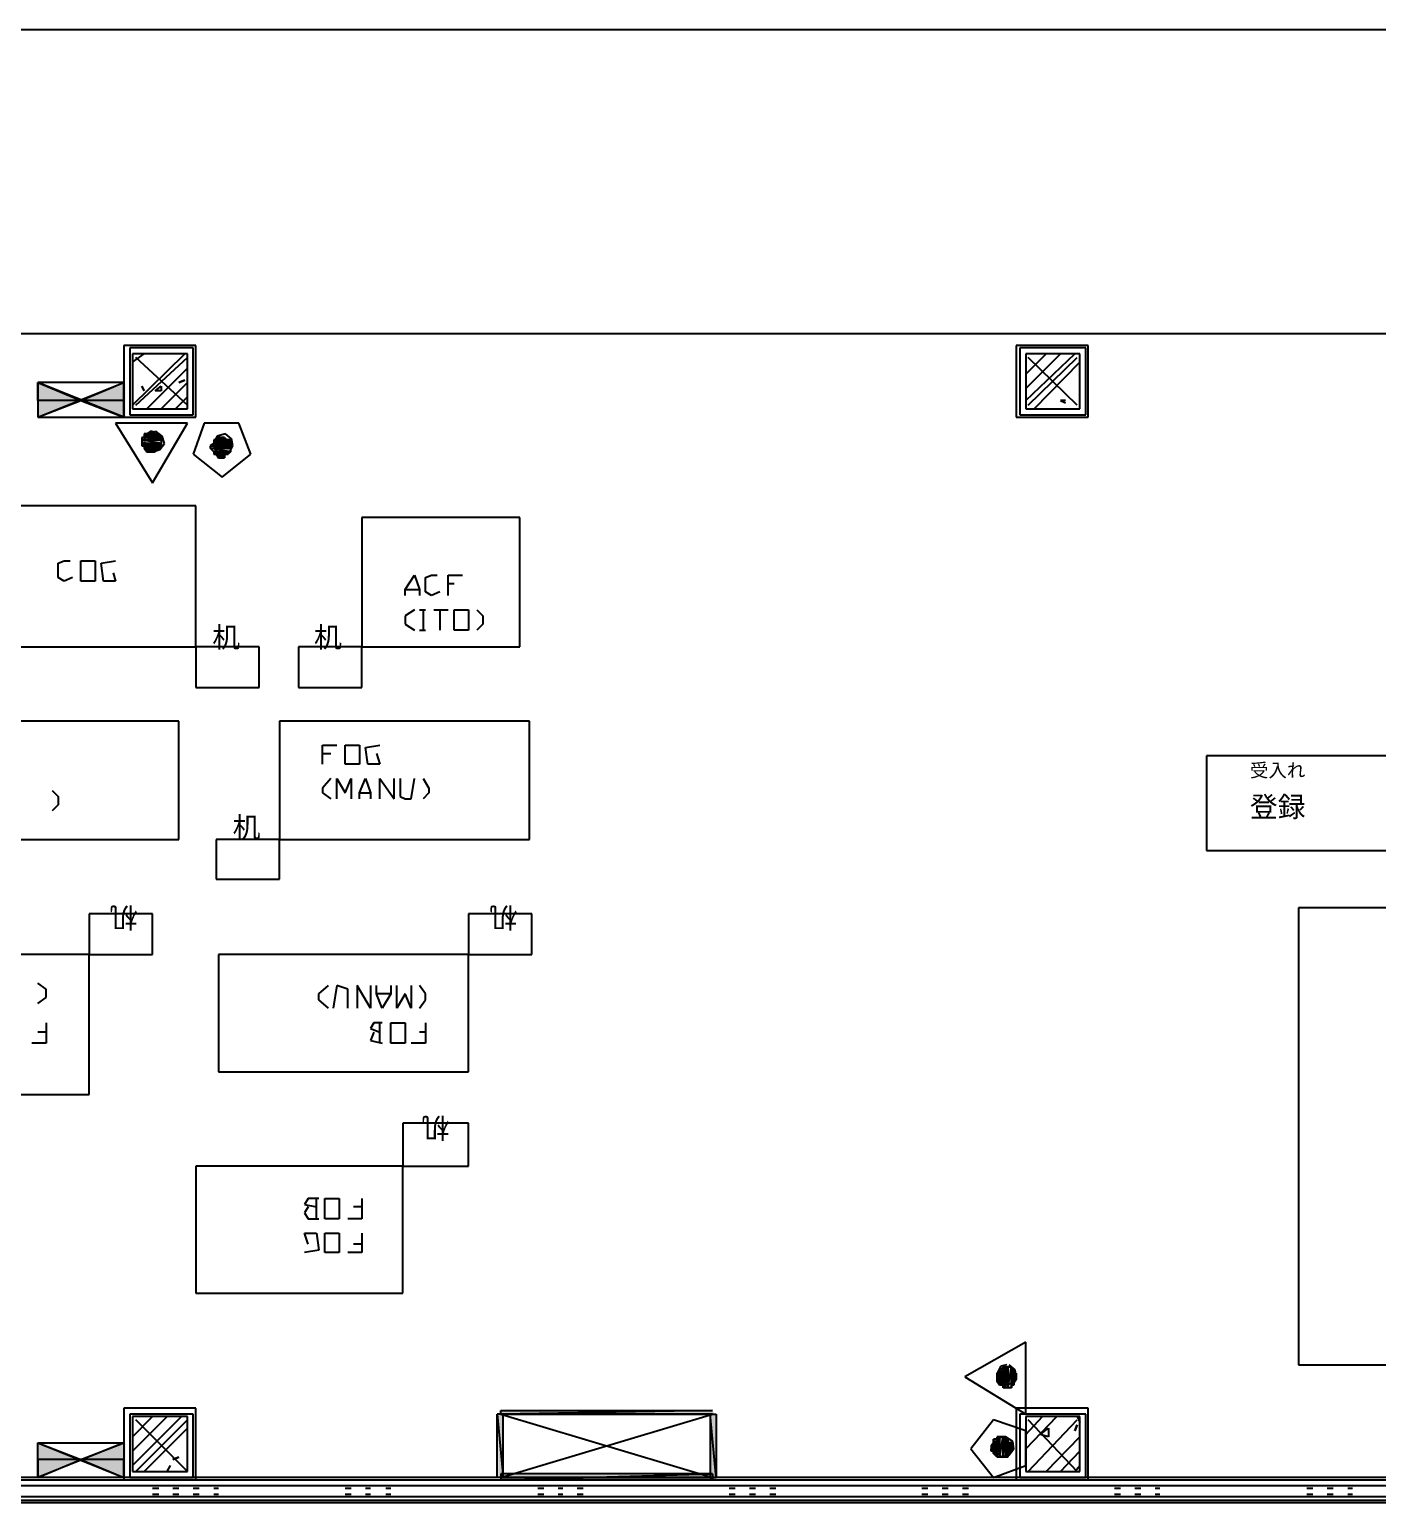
# Model space of a CAD drawing. Header units: millimetres. Extents: x 5 to 415, y 48 to 251.
# Drawn here: x 208.1 to 227.98, y 117.53 to 139.24 of the extents above; entities that cross this region are included whole.
import ezdxf

# ---------------------------------------------------------------- set-up
doc = ezdxf.new("R2010")
doc.units = ezdxf.units.MM
for name, color, linetype in [('H', 7, 'Continuous'), ('P', 7, 'Continuous'), ('T', 7, 'Continuous')]:
    doc.layers.add(name, color=color, linetype=linetype)

msp = doc.modelspace()

# ---------------------------------------------------------------- hatches: boundary and pattern name
at = {"layer": 'H', "linetype": 'Continuous'}
for points in [[(208.227, 133.526), (208.227, 134.02), (208.88, 133.773), (208.227, 133.526)], [(209.515, 133.526), (208.88, 133.773), (209.515, 134.02), (209.515, 133.526)], [(209.762, 133.174), (209.762, 133.227), (210.062, 133.227), (210.062, 133.174), (209.762, 133.174)], [(209.762, 133.138), (209.762, 133.174), (210.062, 133.174), (210.062, 133.138), (209.762, 133.138)], [(209.762, 133.103), (209.762, 133.138), (210.062, 133.138), (210.062, 133.103), (209.762, 133.103)], [(209.797, 133.227), (209.797, 133.262), (210.009, 133.262), (210.062, 133.227), (209.797, 133.227)], [(209.797, 133.05), (209.797, 133.103), (210.062, 133.103), (210.009, 133.05), (209.797, 133.05)], [(209.85, 133.262), (209.885, 133.315), (209.938, 133.315), (209.973, 133.262), (209.85, 133.262)], [(210.785, 133.103), (210.82, 133.138), (211.067, 133.138), (211.067, 133.103), (210.785, 133.103)], [(210.785, 133.05), (210.785, 133.103), (211.067, 133.103), (211.067, 133.05), (210.785, 133.05)], [(210.82, 133.138), (210.82, 133.174), (211.067, 133.174), (211.067, 133.138), (210.82, 133.138)], [(210.855, 133.174), (210.855, 133.227), (210.996, 133.227), (211.032, 133.174), (210.855, 133.174)], [(209.85, 133.015), (209.797, 133.05), (210.009, 133.05), (209.973, 133.015), (209.85, 133.015)], [(210.82, 133.015), (210.785, 133.05), (211.067, 133.05), (211.067, 133.015), (210.82, 133.015)], [(210.82, 132.962), (210.82, 133.015), (211.067, 133.015), (211.032, 132.962), (210.82, 132.962)], [(210.908, 132.927), (210.855, 132.962), (210.996, 132.962), (210.996, 132.927), (210.908, 132.927)], [(222.426, 119.257), (222.373, 119.292), (222.373, 119.415), (222.426, 119.468), (222.426, 119.257)], [(222.426, 119.257), (222.426, 119.468), (222.462, 119.503), (222.462, 119.257), (222.426, 119.257)], [(222.462, 119.204), (222.462, 119.503), (222.497, 119.503), (222.497, 119.204), (222.462, 119.204)], [(222.497, 119.204), (222.497, 119.503), (222.55, 119.503), (222.55, 119.204), (222.497, 119.204)], [(222.55, 119.204), (222.55, 119.503), (222.585, 119.503), (222.585, 119.204), (222.55, 119.204)], [(222.585, 119.257), (222.585, 119.503), (222.638, 119.468), (222.638, 119.257), (222.585, 119.257)], [(222.638, 119.292), (222.638, 119.415), (222.673, 119.415), (222.673, 119.345), (222.638, 119.292)], [(215.018, 117.898), (215.018, 118.833), (215.089, 118.833), (215.089, 117.898), (215.018, 117.898)], [(215.053, 118.833), (215.053, 118.868), (218.193, 118.868), (218.193, 118.833), (215.053, 118.833)], [(218.14, 117.898), (218.14, 118.833), (218.228, 118.833), (218.228, 117.898), (218.14, 117.898)], [(208.227, 117.898), (208.227, 118.41), (208.88, 118.145), (208.227, 117.898)], [(209.515, 117.898), (208.88, 118.145), (209.515, 118.41), (209.515, 117.898)], [(222.285, 118.286), (222.285, 118.357), (222.338, 118.41), (222.338, 118.286), (222.285, 118.286)], [(222.338, 118.233), (222.338, 118.445), (222.373, 118.445), (222.373, 118.198), (222.338, 118.233)], [(222.373, 118.198), (222.373, 118.498), (222.426, 118.498), (222.426, 118.198), (222.373, 118.198)], [(222.426, 118.198), (222.426, 118.498), (222.462, 118.498), (222.462, 118.198), (222.426, 118.198)], [(222.462, 118.198), (222.462, 118.498), (222.497, 118.498), (222.497, 118.198), (222.462, 118.198)], [(222.497, 118.198), (222.497, 118.498), (222.55, 118.445), (222.55, 118.198), (222.497, 118.198)], [(222.55, 118.233), (222.55, 118.41), (222.585, 118.41), (222.585, 118.286), (222.55, 118.233)], [(215.053, 117.863), (215.053, 117.934), (218.193, 117.934), (218.193, 117.863), (215.053, 117.863)]]:
    msp.add_hatch(color=256, dxfattribs=at).paths.add_polyline_path(points)

# ---------------------------------------------------------------- linework, layer by layer
at = {"layer": 'P'}
for points in [[(64.682, 139.241), (282.011, 139.241)], [(64.629, 134.761), (327.783, 134.761)], [(209.497, 134.585), (209.497, 133.526)], [(210.555, 134.585), (209.497, 134.585)], [(209.585, 134.549), (209.585, 133.562)], [(210.52, 134.549), (209.585, 134.549)], [(209.621, 133.703), (210.397, 134.461)], [(209.621, 134.338), (209.797, 134.461)], [(209.621, 134.461), (209.621, 133.65)], [(210.432, 134.461), (209.621, 134.461)], [(210.432, 133.703), (209.673, 134.408)], [(209.673, 133.703), (210.432, 134.408)], [(210.432, 133.65), (210.432, 134.461)], [(210.52, 133.562), (210.52, 134.549)], [(210.555, 133.526), (210.555, 134.585)], [(222.656, 134.585), (222.656, 133.526)], [(223.714, 134.585), (222.656, 134.585)], [(222.709, 134.549), (222.709, 133.562)], [(223.679, 134.549), (222.709, 134.549)], [(222.797, 134.161), (223.097, 134.461)], [(222.797, 133.95), (223.308, 134.461)], [(222.797, 133.773), (223.52, 134.461)], [(222.797, 134.461), (222.797, 133.65)], [(223.591, 134.461), (222.797, 134.461)], [(223.555, 133.703), (222.832, 134.408)], [(222.832, 133.703), (223.555, 134.408)], [(223.591, 133.65), (223.591, 134.461)], [(223.679, 133.562), (223.679, 134.549)], [(223.714, 133.526), (223.714, 134.585)], [(209.832, 133.65), (210.432, 134.25)], [(222.92, 133.65), (223.591, 134.338)], [(208.227, 134.038), (208.862, 133.773)], [(208.227, 133.773), (208.227, 134.038)], [(209.497, 134.038), (208.227, 134.038)], [(208.227, 134.038), (208.227, 133.526)], [(208.227, 133.526), (209.497, 134.038)], [(209.497, 133.526), (208.227, 134.038)], [(208.862, 133.773), (209.497, 134.038)], [(209.497, 134.038), (209.497, 133.773)], [(209.497, 133.526), (209.497, 134.038)], [(209.762, 133.985), (209.797, 133.914)], [(209.797, 133.914), (209.762, 133.985)], [(209.956, 133.914), (210.044, 133.985)], [(210.044, 133.65), (210.432, 134.038)], [(210.044, 133.985), (210.044, 133.914)], [(210.397, 134.073), (210.308, 134.038)], [(210.308, 134.038), (210.397, 134.073)], [(208.862, 133.773), (208.227, 133.773)], [(208.862, 133.773), (208.227, 133.773)], [(208.227, 133.773), (208.227, 133.526)], [(208.227, 133.526), (208.862, 133.773)], [(209.497, 133.773), (208.862, 133.773)], [(209.497, 133.773), (208.862, 133.773)], [(208.862, 133.773), (209.497, 133.526)], [(209.497, 133.526), (209.497, 133.773)], [(210.044, 133.914), (209.956, 133.914)], [(210.256, 133.65), (210.432, 133.826)], [(223.379, 133.773), (223.308, 133.773)], [(223.308, 133.773), (223.379, 133.738)], [(209.585, 133.562), (210.52, 133.562)], [(209.621, 133.65), (210.432, 133.65)], [(222.709, 133.562), (223.679, 133.562)], [(222.797, 133.65), (223.591, 133.65)], [(208.227, 133.526), (209.497, 133.526)], [(210.432, 133.438), (209.374, 133.438)], [(209.374, 133.438), (209.92, 132.556)], [(209.497, 133.526), (210.555, 133.526)], [(209.92, 132.556), (210.432, 133.438)], [(210.679, 133.438), (210.52, 132.98)], [(211.19, 133.438), (210.679, 133.438)], [(211.367, 132.98), (211.19, 133.438)], [(222.656, 133.526), (223.714, 133.526)], [(210.044, 133.191), (209.762, 133.227)], [(209.762, 133.227), (209.762, 133.191)], [(210.044, 133.191), (209.762, 133.227)], [(209.762, 133.227), (210.044, 133.227)], [(210.044, 133.227), (209.762, 133.227)], [(209.762, 133.227), (209.797, 133.227)], [(210.044, 133.138), (209.762, 133.191)], [(209.762, 133.191), (209.762, 133.138)], [(210.044, 133.138), (209.762, 133.191)], [(209.762, 133.191), (210.044, 133.191)], [(209.762, 133.191), (210.044, 133.191)], [(210.044, 133.103), (209.762, 133.138)], [(209.762, 133.138), (209.762, 133.103)], [(210.044, 133.103), (209.762, 133.138)], [(209.762, 133.138), (210.044, 133.138)], [(209.762, 133.138), (210.044, 133.138)], [(210.044, 133.138), (209.762, 133.138)], [(209.762, 133.138), (209.762, 133.138)], [(210.044, 133.138), (209.762, 133.138)], [(209.762, 133.138), (209.762, 133.138)], [(209.762, 133.138), (210.044, 133.138)], [(209.762, 133.138), (210.044, 133.138)], [(209.762, 133.103), (210.044, 133.103)], [(210.044, 133.103), (209.762, 133.103)], [(209.762, 133.103), (210.044, 133.103)], [(209.797, 133.103), (209.762, 133.103)], [(209.762, 133.103), (210.044, 133.103)], [(209.868, 133.297), (209.797, 133.191)], [(210.044, 133.227), (209.797, 133.279)], [(209.797, 133.279), (209.797, 133.227)], [(210.044, 133.227), (209.797, 133.279)], [(209.797, 133.279), (210.009, 133.279)], [(209.797, 133.279), (210.009, 133.279)], [(210.009, 133.279), (209.797, 133.279)], [(209.797, 133.279), (209.797, 133.279)], [(210.009, 133.279), (209.797, 133.279)], [(209.797, 133.279), (209.797, 133.279)], [(209.797, 133.279), (210.009, 133.279)], [(209.797, 133.279), (210.009, 133.279)], [(209.832, 133.279), (209.797, 133.279)], [(209.797, 133.227), (210.044, 133.227)], [(210.044, 133.227), (209.797, 133.227)], [(209.797, 133.227), (210.044, 133.227)], [(209.797, 133.227), (210.044, 133.227)], [(209.797, 133.174), (209.815, 133.085)], [(210.009, 133.068), (209.797, 133.103)], [(209.797, 133.103), (209.797, 133.068)], [(210.009, 133.068), (209.797, 133.103)], [(209.797, 133.103), (210.044, 133.103)], [(210.044, 133.103), (209.797, 133.103)], [(209.885, 133.315), (209.832, 133.279)], [(210.009, 133.279), (209.832, 133.279)], [(210.009, 133.279), (209.832, 133.279)], [(209.832, 133.279), (209.956, 133.279)], [(209.832, 133.279), (209.956, 133.279)], [(209.973, 133.315), (209.868, 133.297)], [(209.956, 133.279), (209.885, 133.315)], [(209.956, 133.279), (209.885, 133.315)], [(209.885, 133.315), (209.92, 133.315)], [(209.885, 133.315), (209.885, 133.315)], [(209.885, 133.315), (209.885, 133.315)], [(209.92, 133.315), (209.885, 133.315)], [(209.885, 133.315), (209.92, 133.315)], [(209.92, 133.315), (209.956, 133.279)], [(209.956, 133.279), (210.009, 133.279)], [(210.062, 133.244), (209.973, 133.315)], [(210.009, 133.279), (210.044, 133.227)], [(210.044, 133.103), (210.009, 133.068)], [(210.026, 133.05), (210.097, 133.138)], [(210.044, 133.227), (210.044, 133.191)], [(210.044, 133.191), (210.044, 133.138)], [(210.044, 133.138), (210.044, 133.103)], [(210.097, 133.138), (210.062, 133.244)], [(210.82, 133.138), (210.767, 133.103)], [(211.067, 133.068), (210.767, 133.103)], [(210.767, 133.103), (210.767, 133.068)], [(211.067, 133.068), (210.767, 133.103)], [(210.767, 133.103), (211.067, 133.103)], [(210.767, 133.103), (211.067, 133.103)], [(211.067, 133.103), (210.767, 133.103)], [(210.767, 133.103), (210.767, 133.103)], [(211.067, 133.103), (210.767, 133.103)], [(210.767, 133.103), (210.767, 133.103)], [(210.767, 133.103), (211.067, 133.103)], [(210.767, 133.103), (211.067, 133.103)], [(210.873, 133.244), (210.82, 133.156)], [(211.067, 133.138), (210.82, 133.191)], [(210.82, 133.191), (210.82, 133.138)], [(211.067, 133.138), (210.82, 133.191)], [(210.82, 133.191), (211.067, 133.191)], [(210.82, 133.191), (211.067, 133.191)], [(211.014, 133.191), (210.82, 133.191)], [(211.067, 133.191), (210.82, 133.191)], [(210.82, 133.191), (210.82, 133.191)], [(210.82, 133.191), (211.067, 133.191)], [(211.014, 133.191), (210.82, 133.191)], [(210.82, 133.191), (210.855, 133.191)], [(211.067, 133.103), (210.82, 133.138)], [(211.067, 133.103), (210.82, 133.138)], [(210.82, 133.138), (211.067, 133.138)], [(210.82, 133.138), (211.067, 133.138)], [(210.82, 133.121), (210.838, 133.05)], [(211.014, 133.191), (210.855, 133.227)], [(210.855, 133.227), (210.855, 133.191)], [(211.014, 133.191), (210.855, 133.227)], [(210.855, 133.227), (210.979, 133.227)], [(210.979, 133.227), (210.855, 133.227)], [(210.855, 133.227), (210.891, 133.227)], [(210.855, 133.191), (211.014, 133.191)], [(211.014, 133.191), (210.855, 133.191)], [(210.855, 133.191), (211.014, 133.191)], [(210.855, 133.191), (211.014, 133.191)], [(210.996, 133.279), (210.873, 133.244)], [(210.891, 133.227), (210.979, 133.227)], [(210.979, 133.227), (210.891, 133.227)], [(210.891, 133.227), (210.979, 133.227)], [(210.943, 133.227), (210.891, 133.227)], [(210.891, 133.227), (210.943, 133.227)], [(210.943, 133.227), (210.979, 133.227)], [(210.979, 133.227), (210.943, 133.227)], [(210.979, 133.227), (211.014, 133.191)], [(211.085, 133.209), (210.996, 133.279)], [(211.067, 133.191), (211.014, 133.191)], [(211.049, 132.997), (211.102, 133.103)], [(211.067, 133.191), (211.067, 133.138)], [(211.067, 133.138), (211.067, 133.103)], [(211.067, 133.103), (211.067, 133.068)], [(211.102, 133.103), (211.085, 133.209)], [(209.956, 133.015), (209.797, 133.068)], [(209.797, 133.068), (209.832, 133.015)], [(209.956, 133.015), (209.797, 133.068)], [(209.797, 133.068), (210.009, 133.068)], [(209.797, 133.068), (210.009, 133.068)], [(210.009, 133.068), (209.797, 133.068)], [(209.797, 133.068), (209.797, 133.068)], [(210.009, 133.068), (209.797, 133.068)], [(209.797, 133.068), (209.797, 133.068)], [(209.797, 133.068), (210.009, 133.068)], [(209.797, 133.068), (210.009, 133.068)], [(209.815, 133.085), (209.92, 133.015)], [(209.885, 133.015), (209.832, 133.015)], [(209.832, 133.015), (209.885, 133.015)], [(209.92, 133.015), (209.832, 133.015)], [(209.832, 133.015), (209.956, 133.015)], [(209.832, 133.015), (209.956, 133.015)], [(209.92, 133.015), (209.885, 133.015)], [(209.885, 133.015), (209.92, 133.015)], [(209.885, 133.015), (209.92, 133.015)], [(209.92, 133.015), (209.885, 133.015)], [(209.92, 133.015), (210.026, 133.05)], [(209.956, 133.015), (209.92, 133.015)], [(210.009, 133.068), (209.956, 133.015)], [(210.52, 132.98), (210.943, 132.644)], [(211.067, 133.015), (210.767, 133.068)], [(210.767, 133.068), (210.82, 133.015)], [(211.067, 133.015), (210.767, 133.068)], [(210.767, 133.068), (211.067, 133.068)], [(210.767, 133.068), (211.067, 133.068)], [(211.014, 132.98), (210.82, 133.015)], [(210.82, 133.015), (210.82, 132.98)], [(211.014, 132.98), (210.82, 133.015)], [(210.82, 133.015), (211.067, 133.015)], [(210.82, 133.015), (211.067, 133.015)], [(211.067, 133.015), (210.82, 133.015)], [(210.82, 133.015), (210.82, 133.015)], [(211.067, 133.015), (210.82, 133.015)], [(210.82, 133.015), (210.82, 133.015)], [(210.82, 133.015), (211.067, 133.015)], [(210.82, 133.015), (211.067, 133.015)], [(210.82, 132.98), (211.014, 132.98)], [(211.014, 132.98), (210.82, 132.98)], [(210.82, 132.98), (211.014, 132.98)], [(210.855, 132.98), (210.82, 132.98)], [(210.82, 132.98), (211.014, 132.98)], [(210.838, 133.05), (210.926, 132.98)], [(210.979, 132.927), (210.855, 132.98)], [(210.855, 132.98), (210.891, 132.927)], [(210.979, 132.927), (210.855, 132.98)], [(210.855, 132.98), (210.979, 132.98)], [(210.855, 132.98), (210.979, 132.98)], [(211.014, 132.98), (210.855, 132.98)], [(210.979, 132.98), (210.855, 132.98)], [(210.855, 132.98), (210.855, 132.98)], [(210.855, 132.98), (210.979, 132.98)], [(211.014, 132.98), (210.855, 132.98)], [(210.891, 132.927), (210.891, 132.927)], [(210.891, 132.927), (210.891, 132.927)], [(210.891, 132.927), (210.979, 132.927)], [(210.926, 132.98), (211.049, 132.997)], [(210.943, 132.644), (211.367, 132.98)], [(210.943, 132.927), (210.979, 132.927)], [(210.979, 132.927), (210.943, 132.927)], [(210.979, 132.98), (210.979, 132.927)], [(210.979, 132.98), (211.014, 132.98)], [(211.067, 133.015), (211.014, 132.98)], [(211.067, 133.068), (211.067, 133.015)], [(210.555, 132.221), (207.433, 132.221)], [(210.555, 130.14), (210.555, 132.221)], [(215.336, 132.045), (213.007, 132.045)], [(213.007, 132.045), (213.007, 130.14)], [(215.336, 130.14), (215.336, 132.045)], [(208.527, 131.374), (208.615, 131.41)], [(208.527, 131.163), (208.527, 131.374)], [(208.615, 131.41), (208.703, 131.41)], [(208.862, 131.11), (208.862, 131.41)], [(208.862, 131.41), (209.074, 131.41)], [(209.074, 131.41), (209.074, 131.11)], [(209.162, 131.374), (209.374, 131.41)], [(209.197, 131.11), (209.162, 131.374)], [(208.615, 131.11), (208.527, 131.163)], [(208.739, 131.163), (208.615, 131.11)], [(209.338, 131.233), (209.374, 131.11)], [(213.642, 130.986), (213.783, 131.198)], [(213.783, 131.198), (213.854, 130.986)], [(213.942, 131.163), (214.03, 131.198)], [(213.942, 130.951), (213.942, 131.163)], [(214.03, 131.198), (214.118, 131.198)], [(214.277, 130.898), (214.277, 131.198)], [(214.277, 131.198), (214.489, 131.198)], [(209.074, 131.11), (208.862, 131.11)], [(209.374, 131.11), (209.197, 131.11)], [(213.642, 130.898), (213.642, 130.986)], [(213.642, 130.986), (213.854, 130.986)], [(213.854, 130.986), (213.854, 130.898)], [(214.03, 130.898), (213.942, 130.951)], [(214.154, 130.951), (214.03, 130.898)], [(214.277, 131.075), (214.365, 131.075)], [(213.783, 130.687), (213.642, 130.598)], [(213.642, 130.598), (213.642, 130.475)], [(213.854, 130.687), (213.942, 130.687)], [(213.907, 130.687), (213.907, 130.387)], [(214.066, 130.687), (214.277, 130.687)], [(214.154, 130.687), (214.154, 130.387)], [(214.365, 130.387), (214.365, 130.687)], [(214.365, 130.687), (214.577, 130.687)], [(214.577, 130.687), (214.577, 130.387)], [(214.701, 130.687), (214.789, 130.598)], [(214.789, 130.598), (214.789, 130.475)], [(213.642, 130.475), (213.783, 130.387)], [(213.854, 130.387), (213.942, 130.387)], [(214.577, 130.387), (214.365, 130.387)], [(214.789, 130.475), (214.701, 130.387)], [(207.433, 130.14), (210.555, 130.14)], [(211.49, 130.14), (210.555, 130.14)], [(210.555, 130.14), (210.555, 129.54)], [(211.49, 129.54), (211.49, 130.14)], [(213.007, 130.14), (212.072, 130.14)], [(212.072, 130.14), (212.072, 129.54)], [(213.007, 129.54), (213.007, 130.14)], [(213.007, 130.14), (215.336, 130.14)], [(210.555, 129.54), (211.49, 129.54)], [(212.072, 129.54), (213.007, 129.54)], [(210.308, 129.046), (206.234, 129.046)], [(210.308, 127.3), (210.308, 129.046)], [(215.477, 129.046), (211.79, 129.046)], [(211.79, 129.046), (211.79, 127.3)], [(215.477, 127.3), (215.477, 129.046)], [(212.425, 128.411), (212.425, 128.693)], [(212.425, 128.693), (212.637, 128.693)], [(212.425, 128.57), (212.549, 128.57)], [(212.76, 128.411), (212.76, 128.693)], [(212.76, 128.693), (212.972, 128.693)], [(212.972, 128.693), (212.972, 128.411)], [(213.06, 128.658), (213.272, 128.693)], [(213.095, 128.411), (213.06, 128.658)], [(213.219, 128.57), (213.272, 128.411)], [(212.972, 128.411), (212.76, 128.411)], [(213.272, 128.411), (213.095, 128.411)], [(228.6, 128.535), (225.46, 128.535)], [(225.46, 128.535), (225.46, 127.141)], [(212.549, 128.199), (212.425, 128.058)], [(212.637, 127.9), (212.637, 128.199)], [(212.637, 128.199), (212.76, 127.988)], [(212.76, 127.988), (212.848, 128.199)], [(212.848, 128.199), (212.848, 127.9)], [(212.972, 127.988), (213.06, 128.199)], [(213.06, 128.199), (213.131, 127.988)], [(213.272, 127.9), (213.272, 128.199)], [(213.272, 128.199), (213.483, 127.9)], [(213.483, 127.9), (213.483, 128.199)], [(213.572, 128.199), (213.572, 127.935)], [(213.73, 127.9), (213.783, 128.199)], [(213.907, 128.199), (213.995, 128.058)], [(208.439, 128.023), (208.527, 127.935)], [(208.527, 127.935), (208.527, 127.811)], [(212.425, 128.058), (212.425, 127.988)], [(212.425, 127.988), (212.549, 127.9)], [(212.972, 127.9), (212.972, 127.988)], [(212.972, 127.988), (213.131, 127.988)], [(213.131, 127.988), (213.131, 127.9)], [(213.572, 127.935), (213.642, 127.9)], [(213.642, 127.9), (213.73, 127.9)], [(213.995, 127.988), (213.907, 127.9)], [(213.995, 128.058), (213.995, 127.988)], [(208.527, 127.811), (208.439, 127.723)], [(206.234, 127.3), (210.308, 127.3)], [(211.79, 127.3), (210.855, 127.3)], [(210.855, 127.3), (210.855, 126.718)], [(211.79, 126.718), (211.79, 127.3)], [(211.79, 127.3), (215.477, 127.3)], [(225.46, 127.141), (228.6, 127.141)], [(210.855, 126.718), (211.79, 126.718)], [(209.92, 126.206), (208.986, 126.206)], [(208.986, 126.206), (208.986, 125.607)], [(209.92, 125.607), (209.92, 126.206)], [(215.512, 126.206), (214.577, 126.206)], [(214.577, 126.206), (214.577, 125.607)], [(215.512, 125.607), (215.512, 126.206)], [(233.592, 126.294), (226.818, 126.294)], [(226.818, 126.294), (226.818, 119.556)], [(208.986, 125.607), (205.052, 125.607)], [(208.986, 125.607), (209.92, 125.607)], [(208.986, 123.543), (208.986, 125.607)], [(214.577, 125.607), (210.891, 125.607)], [(210.891, 125.607), (210.891, 123.878)], [(214.577, 125.607), (215.512, 125.607)], [(214.577, 123.878), (214.577, 125.607)], [(208.351, 125.095), (208.227, 125.183)], [(208.351, 124.972), (208.351, 125.095)], [(212.372, 125.024), (212.513, 125.148)], [(212.637, 125.148), (212.584, 124.813)], [(212.796, 125.095), (212.637, 125.148)], [(212.796, 124.813), (212.796, 125.095)], [(213.131, 124.813), (212.937, 125.148)], [(212.937, 125.148), (212.937, 124.813)], [(213.131, 125.148), (213.131, 124.813)], [(213.219, 125.024), (213.219, 125.148)], [(213.431, 125.148), (213.431, 125.024)], [(213.519, 124.813), (213.519, 125.148)], [(213.73, 125.148), (213.73, 124.813)], [(213.942, 125.024), (213.854, 125.148)], [(208.227, 124.883), (208.351, 124.972)], [(212.372, 124.936), (212.372, 125.024)], [(212.513, 124.813), (212.372, 124.936)], [(213.307, 124.813), (213.219, 125.024)], [(213.431, 125.024), (213.219, 125.024)], [(213.431, 125.024), (213.307, 124.813)], [(213.642, 125.024), (213.519, 124.813)], [(213.73, 124.813), (213.642, 125.024)], [(213.854, 124.813), (213.942, 124.936)], [(213.942, 124.936), (213.942, 125.024)], [(208.351, 124.46), (208.227, 124.46)], [(208.351, 124.601), (208.351, 124.301)], [(213.184, 124.601), (213.131, 124.513)], [(213.131, 124.513), (213.272, 124.46)], [(213.184, 124.46), (213.131, 124.337)], [(213.307, 124.601), (213.184, 124.601)], [(213.272, 124.301), (213.272, 124.601)], [(213.431, 124.301), (213.431, 124.601)], [(213.431, 124.601), (213.642, 124.601)], [(213.642, 124.601), (213.642, 124.301)], [(213.942, 124.46), (213.854, 124.46)], [(213.942, 124.601), (213.942, 124.301)], [(208.351, 124.301), (208.139, 124.301)], [(213.131, 124.337), (213.307, 124.301)], [(213.642, 124.301), (213.431, 124.301)], [(213.942, 124.301), (213.73, 124.301)], [(210.891, 123.878), (214.577, 123.878)], [(205.052, 123.543), (208.986, 123.543)], [(214.577, 123.119), (213.607, 123.119)], [(213.607, 123.119), (213.607, 122.484)], [(214.577, 122.484), (214.577, 123.119)], [(213.607, 122.484), (210.555, 122.484)], [(210.555, 122.484), (210.555, 120.615)], [(213.607, 122.484), (214.577, 122.484)], [(213.607, 120.615), (213.607, 122.484)], [(212.213, 122.008), (212.161, 121.92)], [(212.161, 121.92), (212.337, 121.885)], [(212.213, 121.885), (212.161, 121.797)], [(212.372, 122.008), (212.213, 122.008)], [(212.337, 121.708), (212.337, 122.008)], [(212.46, 121.708), (212.46, 122.008)], [(212.46, 122.008), (212.672, 122.008)], [(212.672, 122.008), (212.672, 121.708)], [(213.007, 121.885), (212.884, 121.885)], [(213.007, 122.008), (213.007, 121.708)], [(212.161, 121.797), (212.213, 121.708)], [(212.213, 121.708), (212.372, 121.708)], [(212.672, 121.708), (212.46, 121.708)], [(213.007, 121.708), (212.796, 121.708)], [(212.213, 121.338), (212.161, 121.497)], [(212.161, 121.497), (212.337, 121.497)], [(212.337, 121.497), (212.372, 121.25)], [(212.46, 121.214), (212.46, 121.497)], [(212.46, 121.497), (212.672, 121.497)], [(212.672, 121.497), (212.672, 121.214)], [(213.007, 121.497), (213.007, 121.214)], [(212.372, 121.25), (212.161, 121.214)], [(212.672, 121.214), (212.46, 121.214)], [(213.007, 121.214), (212.796, 121.214)], [(213.007, 121.338), (212.884, 121.338)], [(210.555, 120.615), (213.607, 120.615)], [(222.797, 119.892), (221.897, 119.38)], [(222.797, 118.833), (222.797, 119.892)], [(222.426, 119.539), (222.373, 119.433)], [(222.373, 119.309), (222.409, 119.468)], [(222.409, 119.468), (222.373, 119.433)], [(222.373, 119.309), (222.409, 119.468)], [(222.373, 119.433), (222.391, 119.327)], [(222.373, 119.433), (222.373, 119.345)], [(222.373, 119.345), (222.373, 119.433)], [(222.373, 119.433), (222.373, 119.345)], [(222.373, 119.38), (222.373, 119.433)], [(222.373, 119.433), (222.373, 119.345)], [(222.373, 119.345), (222.373, 119.433)], [(222.373, 119.433), (222.373, 119.433)], [(222.373, 119.345), (222.373, 119.433)], [(222.373, 119.433), (222.373, 119.309)], [(222.373, 119.433), (222.373, 119.309)], [(222.409, 119.257), (222.462, 119.521)], [(222.462, 119.521), (222.409, 119.468)], [(222.409, 119.257), (222.462, 119.521)], [(222.409, 119.468), (222.409, 119.257)], [(222.409, 119.468), (222.409, 119.257)], [(222.409, 119.257), (222.409, 119.468)], [(222.409, 119.468), (222.409, 119.468)], [(222.409, 119.257), (222.409, 119.468)], [(222.409, 119.468), (222.409, 119.468)], [(222.409, 119.468), (222.409, 119.257)], [(222.409, 119.468), (222.409, 119.257)], [(222.515, 119.556), (222.426, 119.539)], [(222.462, 119.521), (222.462, 119.257)], [(222.462, 119.521), (222.462, 119.257)], [(222.462, 119.221), (222.462, 119.521)], [(222.462, 119.257), (222.462, 119.521)], [(222.462, 119.521), (222.462, 119.521)], [(222.462, 119.521), (222.462, 119.257)], [(222.462, 119.521), (222.462, 119.221)], [(222.462, 119.221), (222.497, 119.521)], [(222.497, 119.521), (222.462, 119.521)], [(222.462, 119.221), (222.497, 119.521)], [(222.497, 119.521), (222.497, 119.221)], [(222.497, 119.521), (222.497, 119.221)], [(222.497, 119.221), (222.497, 119.521)], [(222.497, 119.521), (222.497, 119.521)], [(222.497, 119.221), (222.497, 119.521)], [(222.497, 119.521), (222.497, 119.521)], [(222.497, 119.521), (222.497, 119.221)], [(222.497, 119.521), (222.497, 119.221)], [(222.497, 119.221), (222.532, 119.521)], [(222.532, 119.521), (222.497, 119.521)], [(222.497, 119.221), (222.532, 119.521)], [(222.532, 119.521), (222.532, 119.221)], [(222.532, 119.521), (222.532, 119.221)], [(222.532, 119.221), (222.585, 119.521)], [(222.585, 119.521), (222.532, 119.521)], [(222.532, 119.221), (222.585, 119.521)], [(222.638, 119.486), (222.55, 119.556)], [(222.585, 119.521), (222.585, 119.221)], [(222.585, 119.521), (222.585, 119.221)], [(222.585, 119.257), (222.585, 119.521)], [(222.585, 119.221), (222.585, 119.521)], [(222.585, 119.521), (222.585, 119.521)], [(222.585, 119.521), (222.585, 119.221)], [(222.585, 119.521), (222.585, 119.257)], [(222.62, 119.468), (222.585, 119.521)], [(222.585, 119.257), (222.62, 119.468)], [(222.585, 119.257), (222.62, 119.468)], [(222.62, 119.468), (222.62, 119.257)], [(222.62, 119.468), (222.62, 119.257)], [(222.62, 119.257), (222.62, 119.468)], [(222.62, 119.468), (222.62, 119.468)], [(222.62, 119.257), (222.62, 119.468)], [(222.62, 119.468), (222.62, 119.468)], [(222.62, 119.468), (222.62, 119.257)], [(222.62, 119.468), (222.62, 119.257)], [(222.62, 119.433), (222.62, 119.468)], [(222.62, 119.257), (222.62, 119.433)], [(222.62, 119.257), (222.62, 119.433)], [(222.62, 119.433), (222.62, 119.309)], [(222.62, 119.433), (222.62, 119.309)], [(222.62, 119.309), (222.656, 119.433)], [(222.656, 119.433), (222.62, 119.433)], [(222.62, 119.309), (222.656, 119.433)], [(222.656, 119.38), (222.638, 119.486)], [(222.656, 119.433), (222.656, 119.345)], [(222.656, 119.38), (222.656, 119.433)], [(222.656, 119.433), (222.656, 119.38)], [(226.818, 119.556), (233.592, 119.556)], [(221.897, 119.38), (222.797, 118.833)], [(222.373, 119.345), (222.373, 119.38)], [(222.373, 119.309), (222.373, 119.345)], [(222.409, 119.257), (222.373, 119.309)], [(222.391, 119.327), (222.479, 119.257)], [(222.462, 119.257), (222.409, 119.257)], [(222.462, 119.257), (222.462, 119.221)], [(222.497, 119.221), (222.462, 119.221)], [(222.479, 119.257), (222.603, 119.292)], [(222.532, 119.221), (222.497, 119.221)], [(222.585, 119.221), (222.532, 119.221)], [(222.585, 119.221), (222.585, 119.257)], [(222.62, 119.257), (222.585, 119.257)], [(222.603, 119.292), (222.656, 119.38)], [(222.656, 119.345), (222.62, 119.309)], [(222.62, 119.309), (222.62, 119.257)], [(222.656, 119.38), (222.656, 119.345)], [(222.656, 119.345), (222.656, 119.38)], [(209.497, 118.921), (209.497, 117.863)], [(210.555, 118.921), (209.497, 118.921)], [(209.585, 118.833), (209.585, 117.898)], [(210.52, 118.833), (209.585, 118.833)], [(209.621, 118.498), (209.92, 118.798)], [(209.621, 118.286), (210.132, 118.798)], [(209.621, 118.075), (210.344, 118.798)], [(209.621, 118.798), (209.621, 117.987)], [(210.432, 118.798), (209.621, 118.798)], [(210.432, 117.987), (210.432, 118.798)], [(210.52, 117.898), (210.52, 118.833)], [(210.555, 117.863), (210.555, 118.921)], [(215.089, 118.833), (215, 118.833)], [(215, 118.833), (215.089, 117.898)], [(215, 118.833), (215.089, 117.898)], [(215, 117.898), (215, 118.833)], [(218.175, 118.886), (215.053, 118.833)], [(215.053, 118.833), (215.053, 118.886)], [(215.053, 118.886), (218.175, 118.886)], [(218.175, 118.833), (215.053, 118.833)], [(215.053, 118.833), (218.175, 118.833)], [(215.053, 117.898), (218.175, 118.833)], [(215.053, 118.833), (218.175, 117.898)], [(215.089, 117.898), (215.089, 118.833)], [(218.228, 117.898), (218.14, 118.833)], [(218.14, 118.833), (218.14, 117.898)], [(218.228, 117.898), (218.14, 118.833)], [(218.14, 118.833), (218.228, 118.833)], [(218.228, 118.833), (218.228, 117.898)], [(222.656, 118.921), (222.656, 117.863)], [(223.714, 118.921), (222.656, 118.921)], [(222.709, 118.833), (222.709, 117.898)], [(223.679, 118.833), (222.709, 118.833)], [(222.797, 118.533), (223.044, 118.798)], [(222.797, 118.322), (223.255, 118.798)], [(222.797, 118.798), (222.797, 117.987)], [(223.591, 118.798), (222.797, 118.798)], [(223.555, 118.798), (223.591, 118.71)], [(223.591, 117.987), (223.591, 118.798)], [(223.679, 117.898), (223.679, 118.833)], [(223.714, 117.863), (223.714, 118.921)], [(210.432, 117.987), (209.673, 118.745)], [(209.673, 117.987), (210.432, 118.745)], [(209.797, 117.987), (210.432, 118.622)], [(222.321, 118.745), (221.985, 118.322)], [(222.797, 118.586), (222.321, 118.745)], [(222.797, 118.075), (222.797, 118.586)], [(223.555, 117.987), (222.832, 118.745)], [(222.832, 117.987), (223.555, 118.745)], [(223.008, 118.533), (223.132, 118.622)], [(223.132, 118.622), (223.132, 118.498)], [(223.555, 118.674), (223.52, 118.586)], [(223.52, 118.586), (223.555, 118.674)], [(208.227, 118.41), (208.862, 118.163)], [(208.227, 118.163), (208.227, 118.41)], [(208.227, 117.898), (208.227, 118.41)], [(208.227, 118.41), (209.497, 118.41)], [(208.227, 118.41), (209.497, 117.898)], [(209.497, 118.41), (208.227, 117.898)], [(208.862, 118.163), (209.497, 118.41)], [(209.497, 118.41), (209.497, 118.163)], [(209.497, 118.41), (209.497, 117.898)], [(222.285, 118.286), (222.321, 118.41)], [(222.321, 118.41), (222.285, 118.375)], [(222.285, 118.286), (222.321, 118.41)], [(222.285, 118.375), (222.285, 118.375)], [(222.285, 118.375), (222.285, 118.375)], [(222.285, 118.375), (222.285, 118.286)], [(222.391, 118.48), (222.321, 118.375)], [(222.321, 118.463), (222.321, 118.251)], [(222.321, 118.251), (222.321, 118.463)], [(222.321, 118.463), (222.321, 118.251)], [(222.321, 118.41), (222.321, 118.463)], [(222.321, 118.463), (222.321, 118.251)], [(222.321, 118.251), (222.373, 118.463)], [(222.373, 118.463), (222.321, 118.463)], [(222.321, 118.251), (222.373, 118.463)], [(222.321, 118.41), (222.321, 118.286)], [(222.321, 118.41), (222.321, 118.286)], [(222.321, 118.251), (222.321, 118.41)], [(222.321, 118.286), (222.321, 118.41)], [(222.321, 118.41), (222.321, 118.41)], [(222.321, 118.41), (222.321, 118.286)], [(222.321, 118.251), (222.321, 118.41)], [(222.321, 118.375), (222.356, 118.269)], [(222.373, 118.498), (222.373, 118.198)], [(222.373, 118.198), (222.373, 118.498)], [(222.373, 118.498), (222.373, 118.198)], [(222.373, 118.463), (222.373, 118.498)], [(222.373, 118.498), (222.373, 118.198)], [(222.373, 118.198), (222.409, 118.498)], [(222.409, 118.498), (222.373, 118.498)], [(222.373, 118.198), (222.409, 118.498)], [(222.373, 118.463), (222.373, 118.198)], [(222.373, 118.198), (222.373, 118.463)], [(222.479, 118.498), (222.391, 118.48)], [(222.409, 118.498), (222.409, 118.198)], [(222.409, 118.498), (222.409, 118.198)], [(222.409, 118.198), (222.462, 118.498)], [(222.462, 118.498), (222.409, 118.498)], [(222.409, 118.198), (222.462, 118.498)], [(222.462, 118.498), (222.462, 118.198)], [(222.462, 118.498), (222.462, 118.198)], [(222.462, 118.198), (222.462, 118.498)], [(222.462, 118.498), (222.462, 118.498)], [(222.462, 118.198), (222.462, 118.498)], [(222.462, 118.498), (222.462, 118.498)], [(222.462, 118.498), (222.462, 118.198)], [(222.462, 118.498), (222.462, 118.198)], [(222.462, 118.198), (222.497, 118.498)], [(222.497, 118.498), (222.462, 118.498)], [(222.462, 118.198), (222.497, 118.498)], [(222.603, 118.428), (222.497, 118.498)], [(222.497, 118.498), (222.497, 118.198)], [(222.497, 118.498), (222.497, 118.198)], [(222.532, 118.463), (222.497, 118.498)], [(222.497, 118.198), (222.532, 118.463)], [(222.497, 118.198), (222.532, 118.463)], [(222.532, 118.463), (222.532, 118.198)], [(222.532, 118.463), (222.532, 118.198)], [(222.532, 118.251), (222.532, 118.463)], [(222.532, 118.198), (222.532, 118.463)], [(222.532, 118.463), (222.532, 118.463)], [(222.532, 118.463), (222.532, 118.198)], [(222.532, 118.251), (222.532, 118.463)], [(222.532, 118.463), (222.532, 118.41)], [(222.532, 118.41), (222.532, 118.251)], [(222.532, 118.251), (222.532, 118.41)], [(222.532, 118.41), (222.532, 118.251)], [(222.532, 118.41), (222.532, 118.251)], [(222.532, 118.251), (222.585, 118.41)], [(222.585, 118.41), (222.532, 118.41)], [(222.532, 118.251), (222.585, 118.41)], [(222.585, 118.41), (222.585, 118.286)], [(222.585, 118.286), (222.585, 118.41)], [(222.585, 118.41), (222.585, 118.375)], [(222.585, 118.375), (222.585, 118.286)], [(222.585, 118.286), (222.585, 118.375)], [(222.585, 118.375), (222.585, 118.286)], [(222.585, 118.375), (222.585, 118.286)], [(222.585, 118.286), (222.585, 118.375)], [(222.585, 118.375), (222.585, 118.375)], [(222.585, 118.286), (222.585, 118.375)], [(222.585, 118.375), (222.585, 118.322)], [(222.62, 118.322), (222.603, 118.428)], [(223.132, 118.498), (223.008, 118.533)], [(223.097, 117.987), (223.591, 118.498)], [(208.862, 118.163), (208.227, 118.163)], [(208.862, 118.163), (208.227, 118.163)], [(208.227, 118.163), (208.227, 117.898)], [(208.227, 117.898), (208.862, 118.163)], [(209.497, 118.163), (208.862, 118.163)], [(209.497, 118.163), (208.862, 118.163)], [(208.862, 118.163), (209.497, 117.898)], [(209.497, 117.898), (209.497, 118.163)], [(210.308, 118.198), (210.22, 118.163)], [(210.22, 118.163), (210.308, 118.198)], [(221.985, 118.322), (222.321, 117.898)], [(222.285, 118.322), (222.285, 118.286)], [(222.285, 118.286), (222.285, 118.322)], [(222.321, 118.286), (222.285, 118.286)], [(222.321, 118.286), (222.321, 118.251)], [(222.373, 118.198), (222.321, 118.251)], [(222.356, 118.269), (222.444, 118.198)], [(222.409, 118.198), (222.373, 118.198)], [(222.462, 118.198), (222.409, 118.198)], [(222.444, 118.198), (222.55, 118.233)], [(222.497, 118.198), (222.462, 118.198)], [(222.532, 118.198), (222.497, 118.198)], [(222.585, 118.286), (222.532, 118.251)], [(222.532, 118.198), (222.532, 118.251)], [(222.55, 118.233), (222.62, 118.322)], [(222.585, 118.322), (222.585, 118.286)], [(223.308, 117.987), (223.591, 118.286)], [(209.621, 117.987), (210.432, 117.987)], [(210.132, 117.987), (210.185, 118.075)], [(215.053, 117.951), (215.053, 117.863)], [(215.053, 117.863), (218.175, 117.951)], [(218.175, 117.951), (215.053, 117.951)], [(215.053, 117.863), (218.175, 117.951)], [(218.175, 117.951), (218.175, 117.863)], [(222.321, 117.898), (222.797, 118.075)], [(222.797, 117.987), (223.591, 117.987)], [(223.52, 117.987), (223.591, 118.075)], [(57.221, 117.863), (367.524, 117.863)], [(303.53, 117.898), (169.157, 117.898)], [(169.157, 117.863), (303.53, 117.863)], [(288.625, 117.775), (169.157, 117.775)], [(209.497, 117.898), (208.227, 117.898)], [(209.497, 117.863), (210.555, 117.863)], [(209.585, 117.898), (210.52, 117.898)], [(209.92, 117.74), (210.009, 117.74)], [(210.22, 117.74), (210.308, 117.74)], [(210.52, 117.74), (210.608, 117.74)], [(210.82, 117.74), (210.891, 117.74)], [(212.76, 117.74), (212.848, 117.74)], [(213.06, 117.74), (213.131, 117.74)], [(213.36, 117.74), (213.431, 117.74)], [(215.089, 117.898), (215, 117.898)], [(218.175, 117.863), (215.053, 117.863)], [(215.6, 117.74), (215.688, 117.74)], [(215.9, 117.74), (215.971, 117.74)], [(216.182, 117.74), (216.27, 117.74)], [(218.14, 117.898), (218.228, 117.898)], [(218.422, 117.74), (218.511, 117.74)], [(218.722, 117.74), (218.81, 117.74)], [(219.022, 117.74), (219.11, 117.74)], [(221.262, 117.74), (221.35, 117.74)], [(221.562, 117.74), (221.65, 117.74)], [(221.862, 117.74), (221.95, 117.74)], [(222.656, 117.863), (223.714, 117.863)], [(222.709, 117.898), (223.679, 117.898)], [(224.102, 117.74), (224.19, 117.74)], [(224.402, 117.74), (224.49, 117.74)], [(224.702, 117.74), (224.772, 117.74)], [(226.942, 117.74), (227.03, 117.74)], [(227.242, 117.74), (227.33, 117.74)], [(227.542, 117.74), (227.612, 117.74)], [(169.157, 117.616), (288.625, 117.616)], [(169.157, 117.616), (288.625, 117.616)], [(169.157, 117.563), (288.625, 117.563)], [(169.157, 117.563), (288.625, 117.563)], [(169.157, 117.528), (288.625, 117.528)], [(209.92, 117.651), (210.009, 117.651)], [(209.92, 117.563), (210.009, 117.563)], [(210.22, 117.651), (210.308, 117.651)], [(210.22, 117.563), (210.308, 117.563)], [(210.52, 117.651), (210.608, 117.651)], [(210.52, 117.563), (210.608, 117.563)], [(210.82, 117.651), (210.891, 117.651)], [(210.82, 117.563), (210.891, 117.563)], [(212.76, 117.651), (212.848, 117.651)], [(212.76, 117.563), (212.848, 117.563)], [(213.06, 117.651), (213.131, 117.651)], [(213.06, 117.563), (213.131, 117.563)], [(213.36, 117.651), (213.431, 117.651)], [(213.36, 117.563), (213.431, 117.563)], [(215.6, 117.651), (215.688, 117.651)], [(215.6, 117.563), (215.688, 117.563)], [(215.9, 117.651), (215.971, 117.651)], [(215.9, 117.563), (215.971, 117.563)], [(216.182, 117.651), (216.27, 117.651)], [(216.182, 117.563), (216.27, 117.563)], [(218.422, 117.651), (218.511, 117.651)], [(218.422, 117.563), (218.511, 117.563)], [(218.722, 117.651), (218.81, 117.651)], [(218.722, 117.563), (218.81, 117.563)], [(219.022, 117.651), (219.11, 117.651)], [(219.022, 117.563), (219.11, 117.563)], [(221.262, 117.651), (221.35, 117.651)], [(221.262, 117.563), (221.35, 117.563)], [(221.562, 117.651), (221.65, 117.651)], [(221.562, 117.563), (221.65, 117.563)], [(221.862, 117.651), (221.95, 117.651)], [(221.862, 117.563), (221.95, 117.563)], [(224.102, 117.651), (224.19, 117.651)], [(224.102, 117.563), (224.19, 117.563)], [(224.402, 117.651), (224.49, 117.651)], [(224.402, 117.563), (224.49, 117.563)], [(224.702, 117.651), (224.772, 117.651)], [(224.702, 117.563), (224.772, 117.563)], [(226.942, 117.651), (227.03, 117.651)], [(226.942, 117.563), (227.03, 117.563)], [(227.242, 117.651), (227.33, 117.651)], [(227.242, 117.563), (227.33, 117.563)], [(227.542, 117.651), (227.612, 117.651)], [(227.542, 117.563), (227.612, 117.563)]]:
    msp.add_lwpolyline(points, dxfattribs=at)

# ---------------------------------------------------------------- texts
at = {"layer": 'T', "attachment_point": 7}
for s, insert, char_height in [('{\\fArial|b0|i0|c0|p18;机}', (210.8, 130.1), 0.3), ('{\\fArial|b0|i0|c0|p18;机}', (212.3, 130.1), 0.3), ('{\\fArial|b0|i0|c0|p18;受入れ}', (226.1, 128.2), 0.2), ('{\\fArial|b0|i0|c0|p18;登録}', (226.1, 127.6), 0.3), ('{\\fArial|b0|i0|c0|p18;机}', (211.1, 127.3), 0.3)]:
    msp.add_mtext(s, dxfattribs=dict(at, insert=insert, char_height=char_height))
at = {"layer": 'T', "char_height": 0.3, "attachment_point": 1, "rotation": 180}
for insert in [(209.7, 126), (215.3, 126), (214.3, 122.9)]:
    msp.add_mtext('{\\fArial|b0|i0|c0|p18;机}', dxfattribs=dict(at, insert=insert))

doc.saveas('drawing.dxf')
